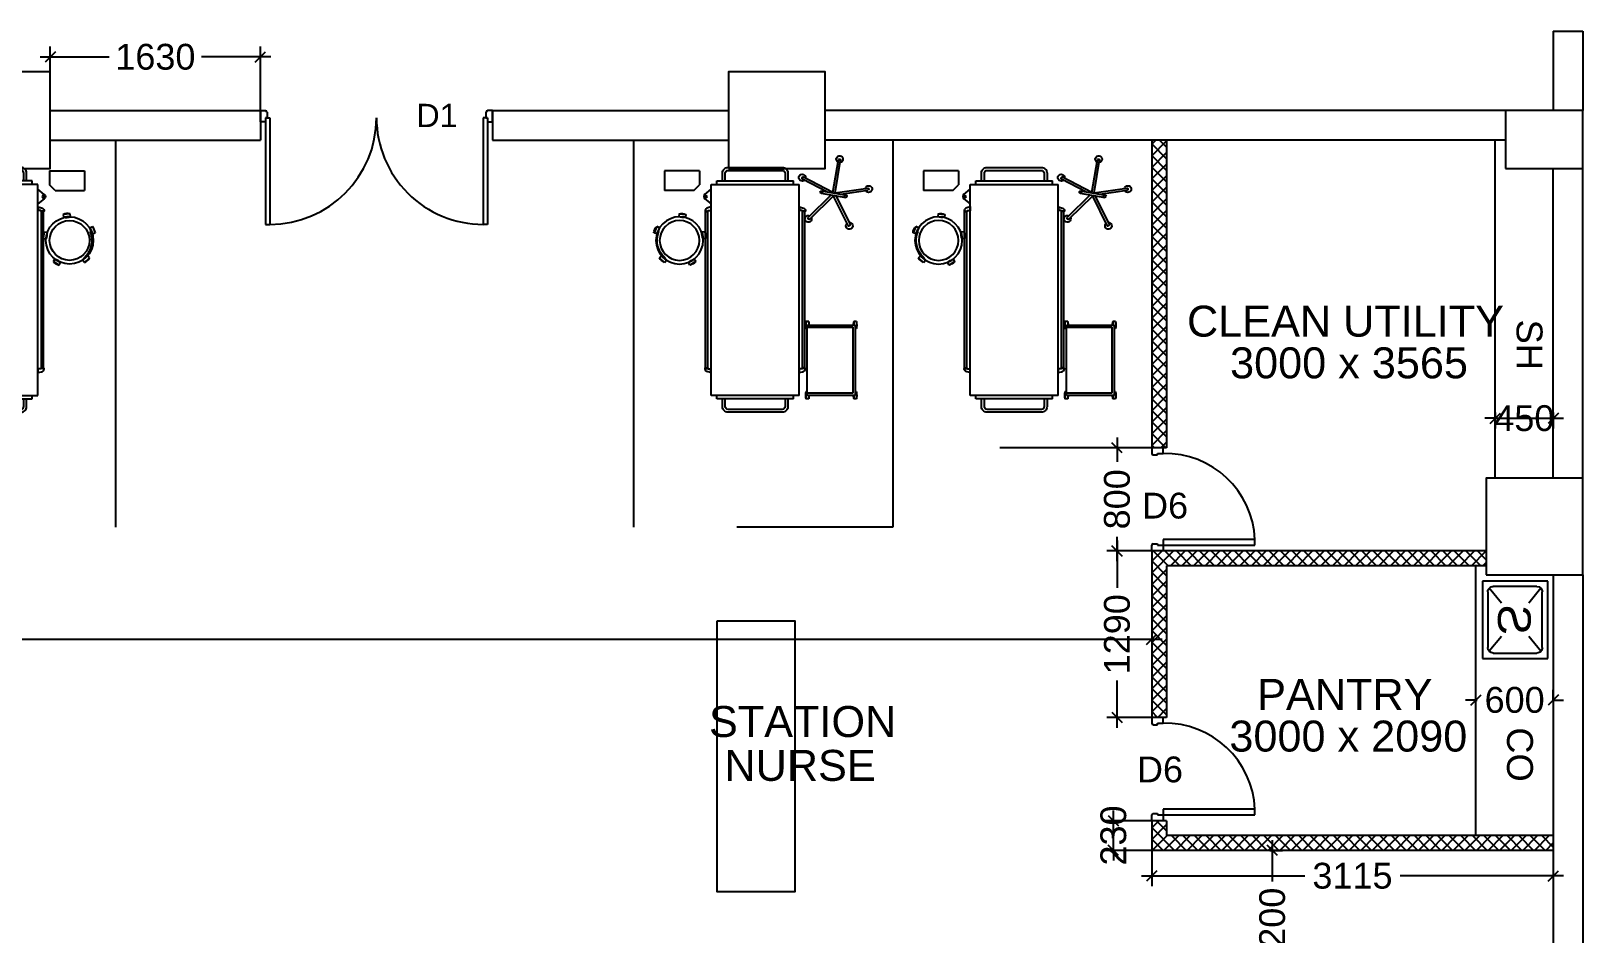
# Model space of a CAD drawing. Extents: x 7620542 to 7843793, y -6476226 to -6093835.
# Drawn here: x 7739260 to 7751299, y -6368464 to -6361465 of the extents above; entities that cross this region are included whole.
import ezdxf
from ezdxf.enums import TextEntityAlignment as Align

# ---------------------------------------------------------------- set-up
doc = ezdxf.new("R2010")
doc.units = 0
doc.header["$LTSCALE"] = 600
doc.header["$MEASUREMENT"] = 0
doc.header["$PDMODE"] = 35
doc.layers.get('0').update_dxf_attribs({"linetype": 'CONTINUOUS'})
doc.layers.get('Defpoints').update_dxf_attribs({"linetype": 'CONTINUOUS'})
for name, color, linetype in [('Beds', 33, 'CONTINUOUS'), ('Counter', 7, 'CONTINUOUS'), ('DIMEN', 5, 'CONTINUOUS'), ('DOOR', 32, 'CONTINUOUS'), ('FURN', 32, 'CONTINUOUS'), ('furniture', 33, 'CONTINUOUS'), ('joinery', 7, 'CONTINUOUS'), ('LA-column', 3, 'CONTINUOUS'), ('LOADING', 140, 'CONTINUOUS'), ('PARTI', 21, 'CONTINUOUS'), ('Parti Hat', 35, 'CONTINUOUS'), ('Room Dim', 1, 'CONTINUOUS'), ('Shleves', 7, 'CONTINUOUS'), ('Sink', 10, 'CONTINUOUS'), ('TEXT', 6, 'CONTINUOUS'), ('Walls', 7, 'CONTINUOUS'), ('Working Dim', 5, 'CONTINUOUS')]:
    doc.layers.add(name, color=color, linetype=linetype)
doc.styles.add('ari', font='arial.ttf')
doc.styles.add('ARIAL', font='arial.ttf')
doc.dimstyles.new('int. dim', dxfattribs={"dimtxt": 450, "dimasz": 80, "dimexe": 80, "dimexo": 0, "dimgap": 70, "dimtad": 0, "dimdec": 0, "dimzin": 12, "dimdsep": 46, "dimtxsty": 'ari', "dimblk": 'OBLIQUE', "dimcen": 2, "dimdle": 80, "dimclrd": 256, "dimclre": 256, "dimclrt": 6, "dimadec": 0, "dimazin": 0, "dimtfac": 1, "dimtdec": 0, "dimtix": 1, "dimtmove": 2, "dimatfit": 3, "dimfxl": 1, "dimtolj": 1, "dimtzin": 0, "dimlwd": -1, "dimlwe": -1, "dimarcsym": 0})

# ---------------------------------------------------------------- blocks, each defined once
blk = doc.blocks.new('Z$W@#1275')
at = {"layer": 'DOOR'}
for p, q in [((73, 1500), (0, 1500)), ((0, 1500), (0, 1467)), ((0, 1467), (2, 1467)), ((11, 1456), (11, 1458)), ((11, 1456), (47, 1456)), ((47, 1467), (736, 1467)), ((47, 1467), (47, 1439)), ((47, 1456), (47, 1467)), ((47, 1467), (73, 1467)), ((47, 1439), (736, 1439)), ((73, 1467), (73, 1500)), ((736, 1467), (736, 1439)), ((0, 33), (2, 33)), ((0, 0), (0, 33)), ((73, 0), (0, 0)), ((11, 44), (11, 42)), ((11, 44), (47, 44)), ((47, 61), (736, 61)), ((47, 33), (47, 61)), ((47, 44), (47, 33)), ((47, 33), (736, 33)), ((47, 33), (73, 33)), ((73, 33), (73, 0)), ((736, 33), (736, 61))]:
    blk.add_line(p, q, dxfattribs=at)
for centre, start, end in [((11, 1467), 180, 270), ((11, 33), 90, 180)]:
    blk.add_arc(centre, 9.13, start, end, dxfattribs=at)
at = {"layer": 'DOOR', "color": 145}
for centre, start, end in [((47, 1439), 270, 0), ((47, 61), 0, 90)]:
    blk.add_arc(centre, 689, start, end, dxfattribs=at)
blk = doc.blocks.new('1000')
at = {"layer": 'DOOR'}
for p, q in [((0, -100), (0, 0)), ((0, 0), (50, 0)), ((50, -100), (0, -100)), ((50, 0), (50, -2)), ((63, -49), (50, -49)), ((50, -49), (50, -100)), ((50, -100), (50, -901)), ((100, -100), (50, -100)), ((63, -13), (61, -13)), ((63, -13), (63, -49)), ((100, -901), (100, -100)), ((837, -13), (837, -49)), ((837, -13), (839, -13)), ((837, -49), (850, -49)), ((850, 0), (850, -2)), ((900, 0), (850, 0)), ((850, -49), (850, -100)), ((850, -100), (900, -100)), ((900, -100), (900, 0)), ((50, -901), (100, -901))]:
    blk.add_line(p, q, dxfattribs=at)
for centre, major_axis, start_param, end_param in [((50, -13), (-7.95, 7.95), 3.926991, 5.497787), ((850, -13), (7.95, 7.95), 0.785398, 2.356194)]:
    blk.add_ellipse(centre, major_axis=major_axis, ratio=1, start_param=start_param, end_param=end_param, dxfattribs=at)
at = {"layer": 'DOOR', "color": 145}
blk.add_ellipse((64, -115), major_axis=(-520, 590), ratio=1, start_param=2.464943, end_param=4.009476, dxfattribs=at)
blk = doc.blocks.new('A$C39DE205D')
at = {"layer": 'Sink'}
for p, q in [((-893, 0), (-893, 1510)), ((-893, 1510), (893, 1510)), ((893, 1510), (893, 0)), ((-767, 252), (-767, 1259)), ((-641, 1384), (641, 1384)), ((767, 1259), (767, 252)), ((893, 0), (-893, 0)), ((641, 126), (-641, 126))]:
    blk.add_line(p, q, dxfattribs=at)
at = {"layer": 'Sink', "color": 8}
for p, q in [((-726, 1351), (-386, 1072)), ((726, 1351), (386, 1072)), ((-386, 439), (-726, 159)), ((386, 439), (726, 159))]:
    blk.add_line(p, q, dxfattribs=at)
at = {"layer": 'Sink'}
for centre, major_axis, start_param, end_param in [((-641, 1259), (2, 126), 0.011958, 1.582755), ((641, 1259), (-2, 126), 4.700431, 6.271227), ((-641, 252), (-1, 126), 1.563194, 3.13399), ((641, 252), (0, 126), 3.142882, 4.713679)]:
    blk.add_ellipse(centre, major_axis=major_axis, ratio=1, start_param=start_param, end_param=end_param, dxfattribs=at)
at = {"layer": 'Sink', "style": 'ARIAL'}
blk.add_text('S', height=755, dxfattribs=at).set_placement((-356, 360, -108))
blk = doc.blocks.new('A$C02430674')
at = {"layer": 'Shleves', "color": 10, "style": 'ARIAL'}
blk.add_text('SH', height=720, dxfattribs=at).set_placement((-753, 322, -97))
blk = doc.blocks.new('HF12177-P')
for p, q in [((-0.02, -0.007), (-0.189, 0.225)), ((0, 0), (-0.172, 0.237)), ((0, 0), (0.172, 0.237)), ((0.02, -0.007), (0.189, 0.225)), ((-0.063, -0.027), (-0.295, -0.102)), ((-0.01, -0.031), (-0.289, -0.121)), ((-0.12, -0.015), (-0.12, -0.019)), ((-0.112, -0.007), (0.112, -0.007)), ((-0.112, -0.027), (0.112, -0.027)), ((-0.1, -0.007), (-0.1, -0.027)), ((-0.01, -0.031), (-0.01, -0.324)), ((0.01, -0.031), (0.01, -0.324)), ((0.01, -0.031), (0.289, -0.121)), ((0.063, -0.027), (0.295, -0.102)), ((0.1, -0.007), (0.1, -0.027)), ((0.12, -0.015), (0.12, -0.019))]:
    blk.add_line(p, q)
for centre, radius, start, end in [((-0.185, 0.238), 0.03, 325.4712, 286.5288), ((-0.182, 0.23), 0.008, 126.3733, 216), ((0, -0.017), 0.315, 125.6267, 126.3733), ((-0.179, 0.233), 0.008, 36, 125.6267), ((0.185, 0.238), 0.03, 253.4712, 214.5288), ((0.179, 0.233), 0.008, 54.3733, 144), ((0, -0.017), 0.315, 53.6267, 54.3733), ((0.182, 0.23), 0.008, 324, 53.6267), ((-0.3, -0.114), 0.03, 37.4712, 358.5288), ((-0.293, -0.11), 0.008, 108, 197.6267), ((0, -0.017), 0.315, 197.6267, 198.3733), ((-0.291, -0.114), 0.008, 198.3733, 288), ((-0.112, -0.015), 0.008, 90, 180), ((-0.112, -0.019), 0.008, 180, 270), ((0.112, -0.015), 0.008, 0, 90), ((0.112, -0.019), 0.008, 270, 0), ((0.3, -0.114), 0.03, 181.4712, 142.5288), ((0.291, -0.114), 0.008, 252, 341.6267), ((0.293, -0.11), 0.008, 342.3733, 72), ((0, -0.017), 0.315, 341.6267, 342.3733), ((0, -0.332), 0.03, 109.4712, 70.5288), ((-0.002, -0.324), 0.008, 180, 269.6267), ((0, -0.017), 0.315, 269.6267, 270.3733), ((0.002, -0.324), 0.008, 270.3733, 0)]:
    blk.add_arc(centre, radius, start, end)
blk = doc.blocks.new('HF10037A-P')
for p, q in [((-0.216, 0.279), (-0.23, 0.221)), ((-0.216, 0.279), (-0.192, 0.273)), ((-0.03, 0.413), (-0.03, 0.388)), ((0.03, 0.413), (-0.03, 0.413)), ((0.03, 0.388), (-0.03, 0.388)), ((0.03, 0.413), (0.03, 0.388)), ((0.191, 0.27), (0.215, 0.277)), ((0.215, 0.277), (0.233, 0.22)), ((-0.23, 0.221), (-0.206, 0.215)), ((-0.192, 0.273), (-0.206, 0.215)), ((0.191, 0.27), (0.209, 0.212)), ((0.191, 0.237), (0.2, 0.24)), ((0.209, 0.212), (0.233, 0.22)), ((-0.164, 0.006), (-0.149, 0.026)), ((-0.164, 0.006), (-0.116, -0.03)), ((-0.149, 0.026), (-0.101, -0.01)), ((0.096, -0.011), (0.146, 0.023)), ((0.111, 0.011), (0.116, 0.003)), ((0.111, -0.031), (0.16, 0.003)), ((0.16, 0.003), (0.146, 0.023)), ((-0.116, -0.03), (-0.101, -0.01)), ((0.111, -0.031), (0.096, -0.011))]:
    blk.add_line(p, q)
for radius in [0.21, 0.177]:
    blk.add_circle((0, 0.177), radius)
for centre, radius, start, end in [((0, 0.325), 0.0925, 71.0754, 108.9246), ((-0.138, 0.229), 0.0925, 147.3419, 185.1912), ((0, 0.475), 0.0925, 251.0754, 288.9246), ((0.141, 0.222), 0.0925, 358.8412, 36.6904), ((-0.284, 0.265), 0.0925, 327.3419, 5.1912), ((0, 0.177), 0.2, 303.6037, 17.3657), ((0.284, 0.268), 0.0925, 178.8412, 216.6904), ((-0.087, 0.058), 0.0925, 214.1875, 252.0368), ((-0.177, -0.062), 0.0925, 34.1875, 72.0368), ((0.171, -0.066), 0.0925, 105.5121, 143.3614), ((0.086, 0.058), 0.0925, 285.5121, 323.3614)]:
    blk.add_arc(centre, radius, start, end)
blk = doc.blocks.new('ME17678-P')
at = {"layer": 'furniture', "color": 21}
for p, q in [((-0.05, 0.175), (0.26, 0.175)), ((-0.05, 0.175), (-0.05, 0.05)), ((0.26, 0.175), (0.26, 0)), ((0, 0), (-0.05, 0.05)), ((0, 0), (0.26, 0))]:
    blk.add_line(p, q, dxfattribs=at)
blk = doc.blocks.new('A$C6969112B')
at = {"layer": 'furniture', "color": 8}
for p, q in [((428, 1689), (478, 1729)), ((478, 1766), (1160, 1766)), ((478, 131), (478, 1766)), ((521, 1793), (1116, 1793)), ((521, 1766), (521, 1793)), ((1116, 1766), (1116, 1793)), ((1160, 131), (1160, 1766)), ((428, 1654), (478, 1615)), ((476, 1595), (476, 1561)), ((1162, 1595), (1162, 1561)), ((432, 1559), (432, 1557)), ((434, 343), (434, 1557)), ((451, 343), (451, 1557)), ((453, 1559), (453, 1557)), ((1185, 1559), (1185, 1557)), ((1186, 343), (1186, 1557)), ((1204, 343), (1204, 1557)), ((1205, 1559), (1205, 1557)), ((1234, 703), (1212, 703)), ((1212, 703), (1212, 650)), ((1223, 650), (1212, 650)), ((1223, 131), (1223, 676)), ((1223, 676), (1594, 676)), ((1223, 659), (1577, 659)), ((1234, 703), (1234, 676)), ((1577, 659), (1577, 148)), ((1605, 703), (1583, 703)), ((1583, 703), (1583, 676)), ((1594, 676), (1594, 131)), ((1605, 650), (1594, 650)), ((1605, 703), (1605, 650)), ((432, 340), (432, 343)), ((453, 340), (453, 343)), ((476, 304), (476, 339)), ((1162, 304), (1162, 339)), ((1185, 340), (1185, 343)), ((1205, 340), (1205, 343)), ((1160, 131), (478, 131)), ((521, 105), (521, 131)), ((1116, 105), (1116, 131)), ((1223, 157), (1212, 157)), ((1212, 157), (1212, 105)), ((1577, 148), (1223, 148)), ((1594, 131), (1223, 131)), ((1234, 131), (1234, 105)), ((1583, 131), (1583, 105)), ((1605, 157), (1594, 157)), ((1605, 157), (1605, 105)), ((1116, 105), (521, 105)), ((1234, 105), (1212, 105)), ((1605, 105), (1583, 105))]:
    blk.add_line(p, q, dxfattribs=at)
for points in [[(565, 1793), (565, 1854, -0.414214), (608, 1897), (1029, 1897, -0.414214), (1073, 1854), (1073, 1793)], [(587, 1793), (587, 1854, -0.414214), (608, 1875), (1029, 1875, -0.414214), (1051, 1854), (1051, 1793)], [(476, 1593), (451, 1585, 0.318781), (430, 1563), (430, 1559), (455, 1559), (455, 1563), (476, 1563)], [(1162, 1593), (1186, 1585, -0.318781), (1208, 1563), (1208, 1559), (1182, 1559), (1182, 1563), (1162, 1563)], [(476, 307), (451, 314, -0.318781), (430, 336), (430, 340), (455, 340), (455, 336), (476, 336)], [(1162, 307), (1186, 314, 0.318781), (1208, 336), (1208, 340), (1182, 340), (1182, 336), (1162, 336)], [(1073, 105), (1073, 44, -0.414214), (1029, 0), (608, 0, -0.414214), (565, 44), (565, 105)], [(1051, 105), (1051, 44, -0.414214), (1029, 22), (608, 22, -0.414214), (587, 44), (587, 105)]]:
    blk.add_lwpolyline(points, format="xyb", dxfattribs=at)
for points in [[(476, 1595), (478, 1595)], [(1162, 1595), (1160, 1595)], [(432, 1557), (453, 1557)], [(476, 1561), (478, 1561)], [(1162, 1561), (1160, 1561)], [(1205, 1557), (1185, 1557)], [(432, 343), (453, 343)], [(476, 339), (478, 339)], [(476, 304), (478, 304)], [(1162, 339), (1160, 339)], [(1162, 304), (1160, 304)], [(1205, 343), (1185, 343)]]:
    blk.add_lwpolyline(points, dxfattribs=at)
blk.add_circle((435, 1672), 9.27, dxfattribs=at)
for centre, radius, start, end in [((441, 1672), 21.4, 125.427, 234.573), ((1289, 676), 80.7, 161.0754, 198.9246), ((1158, 676), 80.7, 0, 18.9246), ((1660, 676), 80.7, 161.0754, 180), ((1529, 676), 80.7, 341.0754, 18.9246), ((1289, 131), 80.7, 161.0754, 198.9246), ((1158, 131), 80.7, 341.0754, 0), ((1660, 131), 80.7, 180, 198.9246), ((1529, 131), 80.7, 341.0754, 18.9246)]:
    blk.add_arc(centre, radius, start, end, dxfattribs=at)
at = {"layer": 'LOADING', "color": 8, "yscale": 872.7299101983663, "zscale": 872.7299101979671}
for name, p, xscale, rotation in [('HF12177-P', (1425, 1676), -872.7299101979006, 170.2976301882088), ('HF10037A-P', (215, 1178), -872.7299102004868, 353.6512974186875)]:
    blk.add_blockref(name, p, dxfattribs=dict(at, xscale=xscale, rotation=rotation))
at = {"layer": 'LOADING', "color": 8, "xscale": -872.7299101983663, "yscale": 872.7299101983663, "zscale": 872.7299101979671}
blk.add_blockref('ME17678-P', (343, 1719), dxfattribs=at)
blk = doc.blocks.new('_Oblique')
at = {"color": 0, "linetype": 'ByBlock', "lineweight": -2}
blk.add_line((-0.5, -0.5), (0.5, 0.5), dxfattribs=at)
blk = doc.blocks.new('*D2270')
at = {"layer": 'Defpoints', "color": 0, "transparency": 16777216}
for p in [(7747954, -6365665, 4), (7723724, -6365867, 3), (7747954, -6366181)]:
    blk.add_point(p, dxfattribs=at)
at = {"layer": 'Working Dim', "transparency": 16777216}
for p, q in [((7747954, -6365665), (7747954, -6366261)), ((7723724, -6365867), (7723724, -6366261)), ((7723644, -6366181), (7735391, -6366181)), ((7748034, -6366181), (7736287, -6366181))]:
    blk.add_line(p, q, dxfattribs=at)
at = {"layer": 'Working Dim', "transparency": 16777216, "xscale": 80, "yscale": 80, "zscale": 80, "rotation": 180}
blk.add_blockref('_Oblique', (7723724, -6366181), dxfattribs=at)
at = {"layer": 'Working Dim', "transparency": 16777216, "xscale": 80, "yscale": 80, "zscale": 80}
blk.add_blockref('_Oblique', (7747954, -6366181), dxfattribs=at)
at = {"layer": 'Working Dim', "color": 6, "transparency": 16777216, "insert": (7735839, -6366181), "char_height": 200, "attachment_point": 5, "style": 'ari'}
blk.add_mtext('\\A1;24230', dxfattribs=at)
blk = doc.blocks.new('*D2558')
at = {"layer": 'Defpoints', "color": 0, "transparency": 16777216}
for p in [(7741040, -6361666), (7739410, -6361781, -14), (7741040, -6362080, -11)]:
    blk.add_point(p, dxfattribs=at)
at = {"layer": 'Working Dim', "transparency": 16777216}
for p, q in [((7739410, -6361781), (7739410, -6361586)), ((7741040, -6362080), (7741040, -6361586)), ((7739330, -6361666), (7739866, -6361666)), ((7741120, -6361666), (7740584, -6361666))]:
    blk.add_line(p, q, dxfattribs=at)
at = {"layer": 'Working Dim', "transparency": 16777216, "xscale": 80, "yscale": 80, "zscale": 80, "rotation": 180}
blk.add_blockref('_Oblique', (7739410, -6361666), dxfattribs=at)
at = {"layer": 'Working Dim', "transparency": 16777216, "xscale": 80, "yscale": 80, "zscale": 80}
blk.add_blockref('_Oblique', (7741040, -6361666), dxfattribs=at)
at = {"layer": 'Working Dim', "color": 6, "transparency": 16777216, "insert": (7740225, -6361666), "char_height": 200, "attachment_point": 5, "style": 'ari'}
blk.add_mtext('\\A1;1630', dxfattribs=at)
blk = doc.blocks.new('*D2564')
at = {"layer": 'Defpoints', "color": 0, "transparency": 16777216}
for p in [(7747657, -6367586), (7747954, -6367586, -10), (7747954, -6367816, -10)]:
    blk.add_point(p, dxfattribs=at)
at = {"layer": 'Working Dim', "transparency": 16777216}
for p, q in [((7747657, -6367586), (7747657, -6367506)), ((7747954, -6367586), (7747577, -6367586)), ((7747657, -6367816), (7747657, -6367586)), ((7747954, -6367816), (7747577, -6367816)), ((7747657, -6367816), (7747657, -6367896))]:
    blk.add_line(p, q, dxfattribs=at)
at = {"layer": 'Working Dim', "transparency": 16777216, "xscale": 80, "yscale": 80, "zscale": 80}
for p, rotation in [((7747657, -6367586), 270), ((7747657, -6367816), 90)]:
    blk.add_blockref('_Oblique', p, dxfattribs=dict(at, rotation=rotation))
at = {"layer": 'Working Dim', "color": 6, "transparency": 16777216, "insert": (7747657, -6367701), "char_height": 200, "attachment_point": 5, "rotation": 90, "style": 'ari'}
blk.add_mtext('\\A1;230', dxfattribs=at)
blk = doc.blocks.new('*D2565')
at = {"layer": 'Defpoints', "color": 0, "transparency": 16777216}
for p in [(7747685, -6365495), (7747954, -6365495, -10), (7747954, -6366786, -10)]:
    blk.add_point(p, dxfattribs=at)
at = {"layer": 'Working Dim', "transparency": 16777216}
for p, q in [((7747685, -6365415), (7747685, -6365782)), ((7747954, -6365495), (7747605, -6365495)), ((7747685, -6366866), (7747685, -6366500)), ((7747954, -6366786), (7747605, -6366786))]:
    blk.add_line(p, q, dxfattribs=at)
at = {"layer": 'Working Dim', "transparency": 16777216, "xscale": 80, "yscale": 80, "zscale": 80}
for p, rotation in [((7747685, -6365495), 90), ((7747685, -6366786), 270)]:
    blk.add_blockref('_Oblique', p, dxfattribs=dict(at, rotation=rotation))
at = {"layer": 'Working Dim', "color": 6, "transparency": 16777216, "insert": (7747685, -6366141), "char_height": 200, "attachment_point": 5, "rotation": 90, "style": 'ari'}
blk.add_mtext('\\A1;1290', dxfattribs=at)
blk = doc.blocks.new('*D2566')
at = {"layer": 'Defpoints', "color": 0, "transparency": 16777216}
for p in [(7747685, -6364696), (7747954, -6364696, -10), (7747954, -6365495, -10)]:
    blk.add_point(p, dxfattribs=at)
at = {"layer": 'Working Dim', "transparency": 16777216}
for p, q in [((7747685, -6364616), (7747685, -6364805)), ((7747954, -6364696), (7747605, -6364696)), ((7747685, -6365575), (7747685, -6365386)), ((7747954, -6365495), (7747605, -6365495))]:
    blk.add_line(p, q, dxfattribs=at)
at = {"layer": 'Working Dim', "transparency": 16777216, "xscale": 80, "yscale": 80, "zscale": 80}
for p, rotation in [((7747685, -6364696), 90), ((7747685, -6365495), 270)]:
    blk.add_blockref('_Oblique', p, dxfattribs=dict(at, rotation=rotation))
at = {"layer": 'Working Dim', "color": 6, "transparency": 16777216, "insert": (7747685, -6365095), "char_height": 200, "attachment_point": 5, "rotation": 90, "style": 'ari'}
blk.add_mtext('\\A1;800', dxfattribs=at)
blk = doc.blocks.new('*D2567')
at = {"layer": 'Defpoints', "color": 0, "transparency": 16777216}
for p in [(7750619, -6364422, -11), (7751069, -6364422, -11), (7751069, -6364467)]:
    blk.add_point(p, dxfattribs=at)
at = {"layer": 'Working Dim', "transparency": 16777216}
for p, q in [((7750619, -6364467), (7750539, -6364467)), ((7750619, -6364422), (7750619, -6364547)), ((7750619, -6364467), (7751069, -6364467)), ((7751069, -6364422), (7751069, -6364547)), ((7751069, -6364467), (7751149, -6364467))]:
    blk.add_line(p, q, dxfattribs=at)
at = {"layer": 'Working Dim', "transparency": 16777216, "xscale": 80, "yscale": 80, "zscale": 80}
blk.add_blockref('_Oblique', (7750619, -6364467), dxfattribs=at)
at = {"layer": 'Working Dim', "transparency": 16777216, "xscale": 80, "yscale": 80, "zscale": 80, "rotation": 180}
blk.add_blockref('_Oblique', (7751069, -6364467), dxfattribs=at)
at = {"layer": 'Working Dim', "color": 6, "transparency": 16777216, "insert": (7750844, -6364467), "char_height": 200, "attachment_point": 5, "style": 'ari'}
blk.add_mtext('\\A1;450', dxfattribs=at)
blk = doc.blocks.new('*D2568')
at = {"layer": 'Defpoints', "color": 0, "transparency": 16777216}
for p in [(7750469, -6366656, -11), (7751069, -6366651), (7751069, -6366656, -14)]:
    blk.add_point(p, dxfattribs=at)
at = {"layer": 'Working Dim', "transparency": 16777216}
for p, q in [((7750469, -6366651), (7750389, -6366651)), ((7750469, -6366656), (7750469, -6366571)), ((7750469, -6366651), (7750478, -6366651)), ((7751069, -6366651), (7751060, -6366651)), ((7751069, -6366656), (7751069, -6366571)), ((7751069, -6366651), (7751149, -6366651))]:
    blk.add_line(p, q, dxfattribs=at)
at = {"layer": 'Working Dim', "transparency": 16777216, "xscale": 80, "yscale": 80, "zscale": 80}
blk.add_blockref('_Oblique', (7750469, -6366651), dxfattribs=at)
at = {"layer": 'Working Dim', "transparency": 16777216, "xscale": 80, "yscale": 80, "zscale": 80, "rotation": 180}
blk.add_blockref('_Oblique', (7751069, -6366651), dxfattribs=at)
at = {"layer": 'Working Dim', "color": 6, "transparency": 16777216, "insert": (7750769, -6366651), "char_height": 200, "attachment_point": 5, "style": 'ari'}
blk.add_mtext('\\A1;600', dxfattribs=at)
blk = doc.blocks.new('*D2569')
at = {"layer": 'Defpoints', "color": 0, "transparency": 16777216}
for p in [(7748869, -6367816, -10), (7748889, -6367816), (7748869, -6369016, -11)]:
    blk.add_point(p, dxfattribs=at)
at = {"layer": 'Working Dim', "transparency": 16777216}
for p, q in [((7748889, -6367736), (7748889, -6368057)), ((7748869, -6367816), (7748969, -6367816)), ((7748889, -6369096), (7748889, -6368775)), ((7748869, -6369016), (7748969, -6369016))]:
    blk.add_line(p, q, dxfattribs=at)
at = {"layer": 'Working Dim', "transparency": 16777216, "xscale": 80, "yscale": 80, "zscale": 80}
for p, rotation in [((7748889, -6367816), 90), ((7748889, -6369016), 270)]:
    blk.add_blockref('_Oblique', p, dxfattribs=dict(at, rotation=rotation))
at = {"layer": 'Working Dim', "color": 6, "transparency": 16777216, "insert": (7748889, -6368416), "char_height": 200, "attachment_point": 5, "rotation": 90, "style": 'ari'}
blk.add_mtext('\\A1;1200', dxfattribs=at)
blk = doc.blocks.new('*D2570')
at = {"layer": 'Defpoints', "color": 0, "transparency": 16777216}
for p in [(7747954, -6367816), (7751069, -6367816, -10), (7747954, -6368014)]:
    blk.add_point(p, dxfattribs=at)
at = {"layer": 'Working Dim', "transparency": 16777216}
for p, q in [((7747954, -6367816), (7747954, -6368094)), ((7751069, -6367816), (7751069, -6368094)), ((7747874, -6368014), (7749142, -6368014)), ((7751149, -6368014), (7749881, -6368014))]:
    blk.add_line(p, q, dxfattribs=at)
at = {"layer": 'Working Dim', "transparency": 16777216, "xscale": 80, "yscale": 80, "zscale": 80, "rotation": 180}
blk.add_blockref('_Oblique', (7747954, -6368014), dxfattribs=at)
at = {"layer": 'Working Dim', "transparency": 16777216, "xscale": 80, "yscale": 80, "zscale": 80}
blk.add_blockref('_Oblique', (7751069, -6368014), dxfattribs=at)
at = {"layer": 'Working Dim', "color": 6, "transparency": 16777216, "insert": (7749511, -6368014), "char_height": 200, "attachment_point": 5, "style": 'ari'}
blk.add_mtext('\\A1;3115', dxfattribs=at)

msp = doc.modelspace()

# ---------------------------------------------------------------- hatches: boundary and pattern name
at = {"layer": 'Parti Hat'}
h = msp.add_hatch(dxfattribs=at)
h.set_pattern_fill('ANSI37', color=10, scale=20, angle=-90, style=0)
h.set_pattern_definition([(45, (10812287.925, -9410330.234), (44.9012806, -44.9012806), []), (315, (10812287.925, -9410330.234), (-44.9012806, -44.9012806), [])])
h.paths.add_polyline_path([(7748068.964, -6367586.106), (7748068.964, -6367701.106), (7751068.964, -6367701.106), (7751068.964, -6367816.106), (7747953.964, -6367816.106), (7747953.964, -6367586.106)])
h.paths.add_polyline_path([(7747953.964, -6362310.493), (7748068.964, -6362310.493), (7748068.964, -6364695.538), (7747953.964, -6364695.538)])
h.paths.add_polyline_path([(7750548.969, -6365610.538), (7750548.969, -6365495.538), (7747953.964, -6365495.538), (7747953.964, -6366786.106), (7748068.964, -6366786.106), (7748068.964, -6365610.538)])

# ---------------------------------------------------------------- linework, layer by layer
at = {"layer": 'Beds'}
for p, q in [((7739915.648, -6362310.477, -10.919), (7739915.648, -6365310.428, -10.116)), ((7743934.806, -6362310.477, -10.919), (7743934.806, -6365310.428, -10.116)), ((7745944.385, -6362310.477, -11.181), (7745944.385, -6365310.428, -10.378)), ((7747984.506, -6364695.528, -10.027), (7746774.509, -6364695.528, -10.027)), ((7745944.384, -6365310.427, -8.544), (7744734.388, -6365310.427, -8.544))]:
    msp.add_line(p, q, dxfattribs=at)
at = {"layer": 'Beds', "elevation": -8.004}
msp.add_lwpolyline([(7744584.078, -6366038.05), (7745184.078, -6366038.05), (7745184.078, -6368138.147), (7744584.078, -6368138.147)], close=True, dxfattribs=at)
at = {"layer": 'FURN'}
for p, q in [((7750618.965, -6364930.614, -10.719), (7750618.962, -6362310.483, -10.719)), ((7750468.965, -6367701.106, -10.719), (7750468.963, -6365610.538, -10.719))]:
    msp.add_line(p, q, dxfattribs=at)
at = {"layer": 'LA-column', "color": 2, "elevation": -13.799}
for points in [[(7738659.969, -6362530.566), (7739409.969, -6362530.566), (7739409.969, -6361780.566), (7738659.969, -6361780.566)], [(7744671.469, -6362530.566), (7745421.469, -6362530.566), (7745421.469, -6361780.566), (7744671.469, -6361780.566)], [(7750698.974, -6362530.562), (7751298.974, -6362530.562), (7751298.974, -6362080.562), (7750698.974, -6362080.562)], [(7750548.969, -6365680.614), (7751298.969, -6365680.614), (7751298.969, -6364930.614), (7750548.969, -6364930.614)]]:
    msp.add_lwpolyline(points, close=True, dxfattribs=at)
at = {"layer": 'PARTI', "extrusion": (0.000145144, 2.25336e-17, 1)}
for p, q in [((7747953.963, -6362310.473, -9.975), (7747953.963, -6364695.528, -10.027)), ((7748068.963, -6362310.473, -9.975), (7748068.963, -6364695.528, -10.027)), ((7747953.963, -6365495.538, -10.027), (7747953.963, -6366786.095, -9.975)), ((7748068.963, -6365610.538, -10.027), (7748068.963, -6366786.095, -9.975)), ((7747953.963, -6367586.106, -9.975), (7747953.963, -6367816.106, -9.975)), ((7748068.963, -6367586.106, -9.975), (7748068.963, -6367701.106, -9.975))]:
    msp.add_line(p, q, dxfattribs=at)
at = {"layer": 'PARTI'}
for p, q in [((7750548.969, -6365495.538, -10.027), (7747953.963, -6365495.538, -10.027)), ((7750548.969, -6365610.538, -10.027), (7748068.963, -6365610.538, -10.027)), ((7748068.963, -6366786.095, -9.975), (7747953.963, -6366786.095, -9.975)), ((7748068.963, -6367586.106, -9.975), (7747953.963, -6367586.106, -9.975)), ((7751068.963, -6367701.106, -9.975), (7748068.963, -6367701.106, -9.975)), ((7751068.963, -6367816.106, -9.975), (7747953.963, -6367816.106, -9.975))]:
    msp.add_line(p, q, dxfattribs=at)
at = {"layer": 'PARTI', "elevation": -10.027, "flags": 128}
msp.add_lwpolyline([(7748068.963, -6364695.528), (7747953.963, -6364695.528)], dxfattribs=at)
at = {"layer": 'Walls'}
for p, q in [((7751068.982, -6361465.487, -14.066), (7751068.983, -6362080.265, -14.139)), ((7751068.983, -6361465.487, -13.947), (7751298.983, -6361465.487, -13.947)), ((7751298.975, -6361465.487, -14.066), (7751298.975, -6362080.265, -14.139)), ((7739410.972, -6362080.5, -10.719), (7741040.227, -6362080.5, -10.719)), ((7741040.227, -6362080.5, -10.719), (7741040.227, -6362310.493, -10.719)), ((7742840.227, -6362080.5, -10.719), (7744671.473, -6362080.5, -10.719)), ((7742840.227, -6362080.5, -10.719), (7742840.227, -6362310.493, -10.719)), ((7750698.974, -6362080.5, -10.719), (7745421.473, -6362080.5, -10.719)), ((7739410.972, -6362310.493, -10.719), (7741040.227, -6362310.493, -10.719)), ((7742840.227, -6362310.493, -10.719), (7744671.473, -6362310.493, -10.719)), ((7750698.974, -6362310.493, -10.719), (7745421.473, -6362310.493, -10.719)), ((7751068.979, -6364930.555, -10.719), (7751068.982, -6362530.5, -10.719)), ((7751298.973, -6364930.555, -10.719), (7751298.974, -6362530.5, -10.719))]:
    msp.add_line(p, q, dxfattribs=at)
at = {"layer": 'Walls', "linetype": 'Continuous'}
for p, q in [((7751068.97, -6365680.472, -14.139), (7751068.97, -6372245.694, -14.139)), ((7751298.97, -6365680.519, -14.139), (7751298.97, -6372245.594, -14.139))]:
    msp.add_line(p, q, dxfattribs=at)

# ---------------------------------------------------------------- block references
at = {"layer": 'Beds', "xscale": -1}
msp.add_blockref('A$C6969112B', (7739791.5, -6364420.144, -11.964), dxfattribs=at)
at = {"layer": 'Beds'}
for p in [(7744058.954, -6364420.144, -11.964), (7746068.533, -6364420.144, -11.964)]:
    msp.add_blockref('A$C6969112B', p, dxfattribs=at)
at = {"layer": 'DIMEN', "xscale": 1.200017631053925, "yscale": 1.200017631053925, "zscale": 1.200017631053925, "rotation": 270}
msp.add_blockref('Z$W@#1275', (7741040.227, -6362080.5, -10.719), dxfattribs=at)
at = {"layer": 'DOOR', "linetype": 'Continuous', "xscale": 0.8887718792539321, "yscale": 0.8887718792539321, "zscale": 0.8887718792539321, "rotation": 90.00001307346237}
for p in [(7747953.963, -6365495.423, -10.027), (7747953.963, -6367586.106, -9.975)]:
    msp.add_blockref('1000', p, dxfattribs=at)
at = {"layer": 'Shleves', "color": 10, "xscale": 0.2794019095599651, "yscale": 0.2794019095599651, "zscale": 0.2794019095599651, "rotation": 270}
msp.add_blockref('A$C02430674', (7750693.924, -6363912.317, -10.719), dxfattribs=at)
at = {"layer": 'Sink', "lineweight": 0, "xscale": -0.3361344542354345, "yscale": 0.3361344542354345, "zscale": 0.3361344537815132, "rotation": 270}
msp.add_blockref('A$C39DE205D', (7750518.593, -6366028.741, -10.719), dxfattribs=at)

# ---------------------------------------------------------------- texts
at = {"layer": 'Counter', "color": 10, "style": 'ARIAL', "width": 1}
msp.add_text('CO', height=201.1694, rotation=270, dxfattribs=at).set_placement((7750709.789, -6366862.666, -37.799))
at = {"layer": 'joinery'}
for s, height, style, p in [('D1', 180, 'ari', (7742409.598, -6362209.553, -10.719)), ('D6', 200, 'ARIAL', (7748057.478, -6365243.915, -10.027)), ('D6', 200, 'ARIAL', (7748017.837, -6367288.722, -9.975))]:
    msp.add_text(s, height=height, dxfattribs=dict(at, style=style)).set_placement(p, align=Align.CENTER)
at = {"layer": 'Room Dim', "style": 'ARIAL'}
for s, p in [('3000 x 3565', (7749484.185, -6364157.152, -9.278)), ('3000 x 2090', (7749479.003, -6367050.379, -9.278))]:
    msp.add_text(s, height=240, dxfattribs=at).set_placement(p, align=Align.CENTER)
at = {"layer": 'TEXT', "color": 7, "style": 'ARIAL'}
for s, p in [('CLEAN UTILITY', (7749457.009, -6363834.186, -9.278)), ('PANTRY', (7749451.827, -6366727.414, -9.278)), ('STATION', (7745245.83, -6366937.424, -6.85)), ('NURSE', (7745225.857, -6367277.335, -6.85))]:
    msp.add_text(s, height=240, dxfattribs=at).set_placement(p, align=Align.CENTER)

# ---------------------------------------------------------------- dimensions: what is measured, and where the dimension line sits
at = {"layer": 'Working Dim', "color": 7}
for base, p1, p2, picture, middle in [((7741040.227, -6361665.699), (7739409.969, -6361780.566, -13.799), (7741040.227, -6362080.5, -10.719), '*D2558', (7740225.098, -6361665.699)), ((7751068.979, -6364466.688), (7750618.964, -6364422.222, -10.719), (7751068.979, -6364422.222, -10.719), '*D2567', (7750843.972, -6364466.688)), ((7751068.97, -6366650.92), (7750468.964, -6366655.822, -10.719), (7751068.97, -6366655.822, -14.139), '*D2568', (7750768.967, -6366650.92)), ((7747953.969, -6368013.834), (7751068.97, -6367816.106, -9.975), (7747953.969, -6367816.106), '*D2570', (7749511.469, -6368013.834))]:
    dim = msp.add_linear_dim(base=base, p1=p1, p2=p2, dimstyle='int. dim', override={"dimtxt": 200, "dimarcsym": 1}, dxfattribs=at)
    dim.commit()
    dim.dimension.update_dxf_attribs({"geometry": picture, "text_midpoint": middle})
for base, p1, p2, picture, middle in [((7747685.415, -6364695.528), (7747953.963, -6365495.423, -10.027), (7747953.993, -6364695.528, -10.027), '*D2566', (7747685.415, -6365095.475)), ((7747657.431, -6367586.106), (7747953.963, -6367816.106, -9.975), (7747953.963, -6367586.106, -9.975), '*D2564', (7747657.431, -6367701.106)), ((7748888.8225, -6367816.1058), (7748868.9183, -6369015.606, -10.7187), (7748868.9182, -6367816.1058, -9.9748), '*D2569', (7748888.8225, -6368415.8559))]:
    dim = msp.add_linear_dim(base=base, p1=p1, p2=p2, angle=90, dimstyle='int. dim', override={"dimtxt": 200, "dimarcsym": 1}, dxfattribs=at)
    dim.commit()
    dim.dimension.update_dxf_attribs({"geometry": picture, "text_midpoint": middle})
dim = msp.add_linear_dim(base=(7747685.415, -6365495.423), p1=(7747953.963, -6366786.211, -9.975), p2=(7747953.963, -6365495.423, -10.027), angle=90, text='1290', dimstyle='int. dim', override={"dimtxt": 200, "dimarcsym": 1}, dxfattribs=at)
dim.commit()
dim.dimension.update_dxf_attribs({"geometry": '*D2565', "text_midpoint": (7747685.415, -6366140.817)})
at = {"layer": 'Working Dim'}
dim = msp.add_linear_dim(base=(7747953.963, -6366181.059, -14.139), p1=(7723723.97, -6365867.078, -10.719), p2=(7747953.963, -6365664.612, -10.027), dimstyle='int. dim', override={"dimtxt": 200, "dimarcsym": 1}, dxfattribs=at)
dim.commit()
dim.dimension.update_dxf_attribs({"geometry": '*D2270', "text_midpoint": (7735838.966, -6366181.059, -14.139)})

doc.saveas('drawing.dxf')
